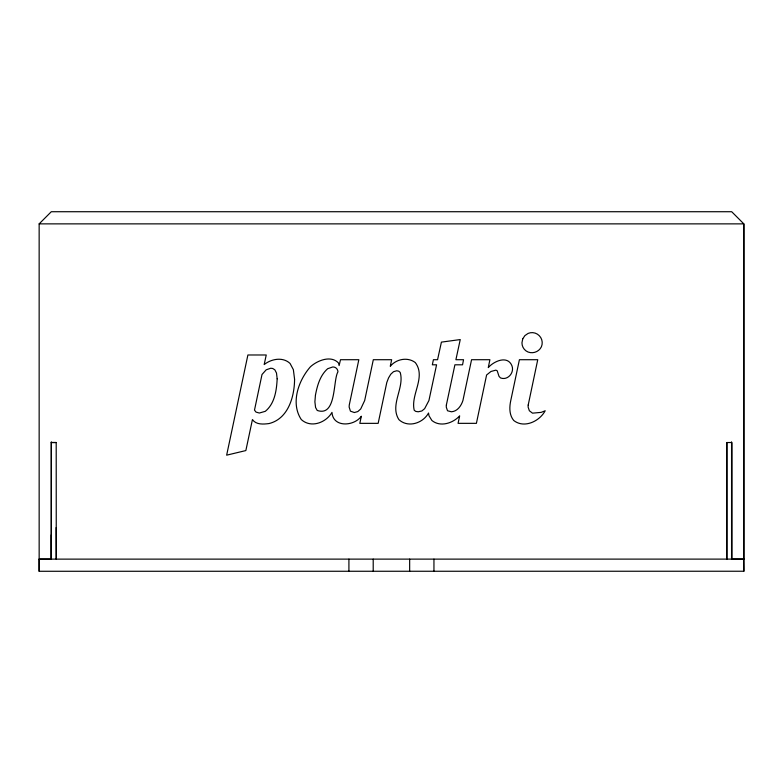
<?xml version="1.0" encoding="UTF-8"?>
<svg xmlns="http://www.w3.org/2000/svg" width="783" height="783" viewBox="0 0 783 783"><rect width="100%" height="100%" fill="white"/><g stroke="black" fill="none" stroke-linecap="round" stroke-linejoin="round"><path stroke-width="1.17" d="M39.16 571.277L39.16 559.131L743.84 559.111L743.84 223.879L731.694 211.723L51.296 211.723L39.15 223.869L39.16 571.277L743.85 571.238L743.772 559.091L743.85 571.238M56.17 527.556L56.259 559.121L56.2 442.522L51.306 442.522L51.296 559.14L39.16 559.131M348.915 571.277L348.915 559.131M373.207 571.277L373.207 559.131M409.656 571.277L409.656 559.131M433.948 571.277L433.948 559.131M726.83 442.522L726.83 559.111L726.83 442.522L731.684 442.522L731.684 559.101L743.83 559.14L743.821 223.869L39.15 223.869M731.684 559.111L731.684 442.522M51.218 442.512L56.2 442.522M51.286 534.838L51.296 559.14L51.316 441.866M731.557 441.866L731.557 559.131M446.359 405.046L446.271 407.062L447.514 410.762L451.429 411.78C457.458 411.378 461.207 405.8 462.919 400.534L471.562 359.71L489.894 359.71L488.279 367.599C493.838 361.188 507.482 355.022 511.896 365.671C514.695 372.6 507.727 380.802 500.494 377.915L499.025 376.359L497.195 370.77L495.864 370.144L490.951 371.485L486.595 374.998L476.407 423.339L458.075 423.339L459.66 415.881C452.936 423.241 440.3 427.43 431.883 420.481L428.996 415.763L428.526 413.023C422.947 423.309 408.021 428.135 398.919 419.649C389.454 404.889 404.772 387.957 400.191 372.405L398.753 371.181L396.736 370.77L393.506 371.7L390.776 374.215L388.534 377.944L386.792 382.515L378.16 423.349L359.828 423.349L361.335 416.243C354.21 426.334 333.039 427.88 331.982 412.406C325.982 422.751 310.929 428.418 301.289 419.551C290.405 403.147 298.421 380.411 310.45 366.757C317.379 360.474 331.013 354.914 338.52 363.028L339.127 365.553L340.497 359.71L358.829 359.71L349.257 405.046L349.14 407.062L350.441 411.163L354.356 412.533L357.802 411.564L360.699 408.99L364.672 400.534L373.315 359.71L391.647 359.71L390.277 366.297C396.188 359.045 407.63 356.705 415.293 362.568C426.314 377.191 410.37 394.652 414.236 410.292L415.783 411.408L418.239 411.78L421.841 410.977L424.64 408.677L428.927 400.534L436.571 364.8L432.343 364.8L433.4 359.71L437.57 359.71L441.416 342.122L460.247 339.568L455.902 359.71L463.546 359.71L462.547 364.8L454.903 364.8L446.359 405.046M528.202 405.036L528.114 407.062L529.357 410.762L532.509 413.16L541.17 412.367L545.193 410.762C539.546 421.332 524.15 428.741 513.726 420.481C509.126 414.931 509.322 407.229 510.77 400.534L519.413 359.71L537.745 359.71L528.202 405.036M277.172 378.786C276.575 390.326 274.794 403.558 265.3 411.32L259.339 413.033L256.012 412.093L254.495 410.106L262.011 374.499L266.2 369.811L270.771 368.225L272.758 368.499L274.843 369.84L276.487 373.011L277.172 378.786M294.574 379.158C294.486 396.668 288.232 418.807 269.058 423.554C263.47 424.278 256.031 424.924 252.439 419.551L245.852 450.568L226.649 455.168L247.898 354.983L266.24 354.983L264.184 364.555C271.349 358.859 282.878 356.637 290.072 363.469L293.361 369.654L294.574 379.158M315.451 395.102L314.893 401.845L315.578 407.503L317.223 410.449C336.759 417.143 332.834 380.127 337.953 371.827L337.698 370.428A4.845 4.845 0 0 0 332.726 366.982L327.666 368.715C320.09 375.36 317.281 385.549 315.451 395.102M522.741 338.853L521.958 342.807A9.846 9.846 0 0 0 528.085 352.037C533.115 353.965 539.125 351.684 541.415 346.752A10.052 10.052 0 0 0 539.203 335.623A10.052 10.052 0 0 0 528.085 333.421L524.884 335.623L522.741 338.853"/></g></svg>
